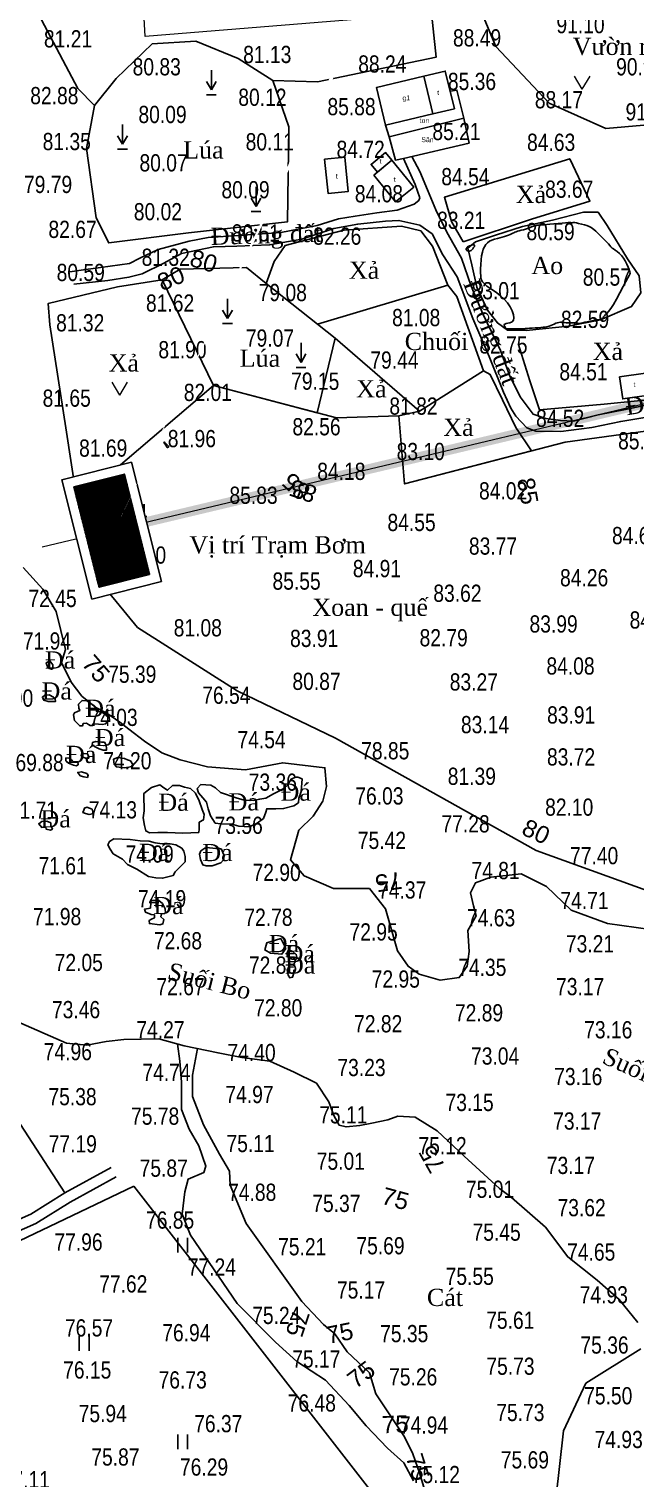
# Model space of a CAD drawing. Header units: metres. Extents: x 429565 to 431255, y 2472510 to 2473324.
# Drawn here: x 429751.6 to 429874.8, y 2472833.3 to 2473127.8 of the extents above; entities that cross this region are included whole.
import ezdxf
from ezdxf.enums import TextEntityAlignment as Align

# ---------------------------------------------------------------- set-up
doc = ezdxf.new("R2010")
doc.units = ezdxf.units.M
doc.set_wipeout_variables(frame=1)
doc.layers.get('0').update_dxf_attribs({"color": 50})
for name, color, linetype in [('BV_Ten_Chugiai', 7, 'Continuous'), ('co2000', 3, 'Continuous'), ('Docao', 7, 'Continuous'), ('duong', 9, 'Continuous'), ('Ghichu', 7, 'Continuous'), ('hanh nha', 6, 'Continuous'), ('lua2000', 3, 'Continuous'), ('MHBS_DongMuc', 3, 'Continuous'), ('nha', 6, 'Continuous'), ('RG', 3, 'Continuous'), ('San', 2, 'Continuous'), ('thuyhe', 4, 'Continuous'), ('xrp Nền$0$3', 7, 'Continuous')]:
    doc.layers.add(name, color=color, linetype=linetype)
for name, color, linetype, lineweight in [('PLine_5', 2, 'Continuous', 0), ('PLine_74', 74, 'Continuous', 0), ('rau 2000', 3, 'Continuous', 0)]:
    doc.layers.add(name, color=color, linetype=linetype, lineweight=lineweight)
doc.styles.add('ghichu', font='times.ttf', dxfattribs={"height": 1.5})
doc.styles.get("Standard").update_dxf_attribs({"font": 'arial.ttf'})
doc.linetypes.add('DUONG_MEP_NUOC', pattern='A,0.2,[130,ltypeshp.shx,S=0.15,R=0,X=0,Y=0.15],0.05,[130,ltypeshp.shx,S=0.15,R=0,X=0,Y=0.15],1', length=1.25)
doc.linetypes.add('DUONG_MEP_NUOC1', pattern='A,0.2,[130,ltypeshp.shx,S=0.15,R=0,X=0,Y=-0.15],0.05,[130,ltypeshp.shx,S=0.15,R=0,X=0,Y=-0.15],1', length=1.25)
doc.linetypes.add('HDPE710', pattern='A,1,-0.3,["HDPE 710",Standard,S=0.1,R=0,X=-0.1,Y=-0.05],-0.8', length=2.1)
doc.linetypes.add('R_GIOI_TV', pattern='A,0,[133,ltypeshp.shx,S=0.04,R=0,X=-0.03,Y=0],-0.5', length=0.5)

# ---------------------------------------------------------------- blocks, each defined once
blk = doc.blocks.new('xrp Nền$0$YQ0731082107')
blk.add_wipeout([(-16, 7.5), (9, 7.5), (9, -7.05), (-16, -7.05)]).translate(0, 0, 62.03)
at = {"layer": 'xrp Nền$0$3'}
h = blk.add_hatch(dxfattribs=at)
h.set_pattern_fill('ANSI31', color=8, scale=0.01, angle=324)
h.paths.add_polyline_path([(7, 5.5), (-14, 5.5), (-11.77, 0), (4.77, 0)])
h.paths.add_polyline_path([(4.77, 0), (-11.77, 0), (-14, -5.05), (7, -5.05)])
h.paths.add_polyline_path([(-14, 5.5), (-14, -5.05), (-11.77, 0)])
h.paths.add_polyline_path([(7, 5.5), (4.77, 0), (7, -5.05)])
for p, q in [((-14, 5.5, 62.03), (-11.77, 0, 62.03)), ((7, 5.5, 62.03), (4.77, 0, 62.03)), ((-11.77, 0, 62.03), (-14, -5.05, 62.03)), ((-11.77, 0, 62.03), (4.77, 0, 62.03)), ((4.77, 0, 62.03), (7, -5.05, 62.03))]:
    blk.add_line(p, q)
at = {"elevation": 62.03}
for points in [[(-16, -7.05), (-16, 7.5), (9, 7.5), (9, -7.05)], [(-14, -5.05), (-14, 5.5), (7, 5.5), (7, -5.05)]]:
    blk.add_lwpolyline(points, close=True, dxfattribs=at)
blk = doc.blocks.new('cothap')
for p, q in [((-0.214, 0.74), (-0.214, -0.01)), ((0.286, 0.74), (0.286, -0.01))]:
    blk.add_line(p, q)
blk = doc.blocks.new('luanuoc')
for p, q in [((0, 1), (0, 0)), ((0, 0), (-0.25, 0.433)), ((0, 0), (0.25, 0.433)), ((-0.25, -0.25), (0.25, -0.25))]:
    blk.add_line(p, q)
blk = doc.blocks.new('rau')
for q in [(-0.45, 0.75), (0.45, 0.75)]:
    blk.add_line((0, 0), q)
blk = doc.blocks.new('A$Ce915ad33')
at = {"layer": 'duong', "color": 8}
for points in [[(429827.63, 2473101.48), (429829.96, 2473096.18), (429830.9, 2473093.5), (429830.76, 2473092.97), (429829.81, 2473092.19), (429826.36, 2473090.97), (429822.18, 2473090.46), (429817.83, 2473089.79), (429814.44, 2473089.23), (429810.08, 2473087.84), (429802.73, 2473086.44), (429794.09, 2473085.83), (429787.96, 2473085.44), (429784.07, 2473084.72), (429777.83, 2473082.99), (429774.09, 2473081.26), (429771.96, 2473080.15), (429766.06, 2473079.31), (429763.11, 2473078.92), (429759.88, 2473078.48)], [(429760.66, 2473075.97), (429767.56, 2473076.7), (429771.85, 2473077.36), (429774.52, 2473078.03), (429778.92, 2473080.2), (429782.55, 2473082.21), (429789.01, 2473083.55), (429793.8, 2473083.66), (429800.42, 2473083.94), (429806.96, 2473085.11), (429813.47, 2473087.23), (429818.32, 2473088.17), (429823.94, 2473088.73), (429826.67, 2473088.9), (429830.96, 2473087.95), (429833.41, 2473086.17), (429835.63, 2473081.89), (429838.48, 2473077.47), (429841.66, 2473068.96), (429845.03, 2473061.26), (429847.93, 2473054.01), (429849.41, 2473050.73), (429850.41, 2473049.12), (429852.66, 2473046.75), (429854.51, 2473046.04), (429859.57, 2473045.98), (429865.84, 2473046.78), (429871.73, 2473048.04), (429879.49, 2473049.31)], [(429768.23, 2472896.38), (429758.85, 2472891.22), (429751.96, 2472886.91), (429743.63, 2472883.28), (429734.35, 2472881.56), (429725.55, 2472880.41), (429717.51, 2472879.65), (429708.1, 2472880.21), (429700.83, 2472880.5), (429694.89, 2472880.59), (429678.24, 2472881.45), (429668.39, 2472881.45), (429665.08, 2472881.47)], [(429769.26, 2472894.5), (429759.93, 2472889.37), (429752.96, 2472885.01), (429744.27, 2472881.22), (429734.68, 2472879.44), (429725.79, 2472878.28), (429717.55, 2472877.5), (429707.99, 2472878.07), (429700.77, 2472878.36), (429694.82, 2472878.45), (429678.19, 2472879.31), (429668.38, 2472879.31), (429665.08, 2472879.32)]]:
    blk.add_lwpolyline(points, dxfattribs=at)
at = {"layer": 'duong', "color": 8, "elevation": 85.44}
blk.add_lwpolyline([(429884.07, 2473053.51), (429880.25, 2473052.08), (429873.05, 2473050.57), (429867.13, 2473049.37), (429862.13, 2473048.11), (429859.47, 2473048.21), (429856.51, 2473048.61), (429853.94, 2473049.49), (429851.28, 2473053.04), (429849.16, 2473057.43), (429847.29, 2473062.45), (429843.73, 2473069.89), (429841.34, 2473075.52), (429839.36, 2473081.24), (429836.44, 2473086.53), (429834.15, 2473091.03), (429832.5, 2473095.13), (429830.92, 2473098.84), (429829.34, 2473101.88)], dxfattribs=at)
at = {"layer": 'Ghichu', "color": 8}
for points in [[(429779.27, 2472934.77, 0, 0, 0), (429775.87, 2472935.64, 2, 0, 0), (429772.48, 2472936.51, 0, 0, 0)], [(429867.52, 2472917.74, 0, 0, 0), (429864.31, 2472919.17, 2, 0, 0), (429861.1, 2472920.59, 0, 0, 0)]]:
    blk.add_lwpolyline(points, format="xyseb", dxfattribs=at)
at = {"layer": 'MHBS_DongMuc', "color": 8, "elevation": 82}
for points in [[(429864.36, 2473088.01), (429864.87, 2473087.84), (429865.32, 2473087.66), (429865.69, 2473087.48), (429865.98, 2473087.29), (429866.27, 2473087.04), (429866.64, 2473086.71), (429867.09, 2473086.29), (429867.6, 2473085.77), (429868.2, 2473085.17), (429868.76, 2473084.59), (429869.21, 2473084.12), (429869.53, 2473083.78), (429869.73, 2473083.56), (429869.81, 2473083.47), (429869.87, 2473083.4), (429870.02, 2473083.28), (429870.26, 2473083.1), (429870.59, 2473082.86), (429871.02, 2473082.56), (429871.47, 2473082.2), (429871.89, 2473081.76), (429872.28, 2473081.25), (429872.63, 2473080.67), (429872.96, 2473080.02), (429873.23, 2473079.39), (429873.43, 2473078.87), (429873.55, 2473078.46), (429873.61, 2473078.17), (429873.59, 2473077.99), (429873.46, 2473077.74), (429873.2, 2473077.23), (429872.79, 2473076.47), (429872.25, 2473075.45), (429871.57, 2473074.18), (429870.86, 2473072.89), (429870.24, 2473071.83), (429869.7, 2473071), (429869.26, 2473070.38), (429868.9, 2473070), (429868.62, 2473069.75), (429868.41, 2473069.53), (429868.25, 2473069.34), (429868.17, 2473069.2), (429868.15, 2473069.08), (429868.11, 2473068.99), (429867.97, 2473068.9), (429867.72, 2473068.82), (429867.37, 2473068.75), (429866.92, 2473068.67), (429866.42, 2473068.6), (429865.92, 2473068.51), (429865.43, 2473068.42), (429864.94, 2473068.31), (429864.45, 2473068.19), (429864, 2473068.08), (429863.63, 2473068.01), (429863.32, 2473067.97), (429863.09, 2473067.97), (429862.92, 2473068), (429862.76, 2473068.04), (429862.54, 2473068.08), (429862.25, 2473068.1), (429861.9, 2473068.11), (429861.49, 2473068.11), (429861.06, 2473068.11), (429860.67, 2473068.12), (429860.32, 2473068.14), (429860.01, 2473068.16), (429859.74, 2473068.19), (429859.47, 2473068.2), (429859.19, 2473068.17), (429858.88, 2473068.1), (429858.55, 2473067.99), (429858.2, 2473067.84), (429857.85, 2473067.69), (429857.53, 2473067.55), (429857.22, 2473067.44), (429856.93, 2473067.35), (429856.66, 2473067.29), (429856.37, 2473067.24), (429855.98, 2473067.19), (429855.52, 2473067.15), (429854.97, 2473067.1), (429854.33, 2473067.06), (429853.72, 2473067.02), (429853.21, 2473066.99), (429852.82, 2473066.96), (429852.54, 2473066.93), (429852.38, 2473066.91), (429852.22, 2473066.89), (429851.96, 2473066.87), (429851.58, 2473066.86), (429851.1, 2473066.85), (429850.51, 2473066.85), (429849.92, 2473066.85), (429849.44, 2473066.84), (429849.08, 2473066.85), (429848.83, 2473066.85), (429848.69, 2473066.85), (429848.61, 2473066.86), (429848.54, 2473066.88), (429848.48, 2473066.9), (429848.43, 2473066.94), (429848.39, 2473067), (429848.35, 2473067.05), (429848.32, 2473067.11), (429848.28, 2473067.18), (429848.24, 2473067.24), (429848.2, 2473067.31), (429848.15, 2473067.38), (429848.12, 2473067.45), (429848.08, 2473067.52), (429848.06, 2473067.6), (429848.03, 2473067.67), (429848.06, 2473067.75), (429848.2, 2473067.84), (429848.44, 2473067.92), (429848.79, 2473068.01), (429849.24, 2473068.11), (429849.66, 2473068.29), (429849.92, 2473068.61), (429850, 2473069.09), (429849.92, 2473069.73), (429849.67, 2473070.51), (429849.27, 2473071.36), (429848.73, 2473072.16), (429848.05, 2473072.93), (429847.23, 2473073.67), (429846.27, 2473074.36), (429845.33, 2473075), (429844.57, 2473075.56), (429844.01, 2473076.05), (429843.63, 2473076.45), (429843.43, 2473076.78), (429843.34, 2473077.14), (429843.29, 2473077.64), (429843.26, 2473078.27), (429843.27, 2473079.04), (429843.3, 2473079.95), (429843.37, 2473080.88), (429843.48, 2473081.7), (429843.63, 2473082.43), (429843.82, 2473083.05), (429844.04, 2473083.56), (429844.32, 2473084), (429844.67, 2473084.37), (429845.08, 2473084.67), (429845.56, 2473084.92), (429846.11, 2473085.09), (429846.67, 2473085.24), (429847.19, 2473085.38), (429847.68, 2473085.52), (429848.13, 2473085.66), (429848.55, 2473085.8), (429848.92, 2473085.94), (429849.25, 2473086.06), (429849.54, 2473086.18), (429849.79, 2473086.29), (429849.99, 2473086.39), (429850.2, 2473086.49), (429850.46, 2473086.59), (429850.77, 2473086.69), (429851.13, 2473086.8), (429851.54, 2473086.91), (429851.98, 2473087.02), (429852.4, 2473087.15), (429852.82, 2473087.28), (429853.23, 2473087.42), (429853.63, 2473087.57), (429854.03, 2473087.71), (429854.43, 2473087.82), (429854.83, 2473087.91), (429855.24, 2473087.97), (429855.66, 2473087.99), (429856.12, 2473088.02), (429856.69, 2473088.06), (429857.35, 2473088.12), (429858.12, 2473088.19), (429858.99, 2473088.28), (429859.83, 2473088.37), (429860.51, 2473088.43), (429861.03, 2473088.47), (429861.38, 2473088.48), (429861.58, 2473088.46), (429861.69, 2473088.44), (429861.79, 2473088.42), (429861.88, 2473088.43), (429861.96, 2473088.44), (429862.02, 2473088.47), (429862.14, 2473088.48), (429862.38, 2473088.46), (429862.72, 2473088.4), (429863.18, 2473088.3), (429863.76, 2473088.17), (429864.36, 2473088.01)], [(429840.91, 2473082.65), (429840.79, 2473082.66), (429840.68, 2473082.69), (429840.58, 2473082.73), (429840.49, 2473082.79), (429840.42, 2473082.86), (429840.37, 2473082.93), (429840.35, 2473083.01), (429840.35, 2473083.09), (429840.37, 2473083.17), (429840.41, 2473083.26), (429840.45, 2473083.33), (429840.5, 2473083.41), (429840.56, 2473083.48), (429840.62, 2473083.56), (429840.72, 2473083.63), (429840.86, 2473083.7), (429841.04, 2473083.77), (429841.28, 2473083.84), (429841.56, 2473083.91), (429841.82, 2473083.94), (429841.98, 2473083.91), (429842.04, 2473083.81), (429842, 2473083.63), (429841.86, 2473083.39), (429841.67, 2473083.14), (429841.5, 2473082.95), (429841.34, 2473082.8), (429841.18, 2473082.7), (429841.04, 2473082.66), (429840.91, 2473082.65)], [(429779.02, 2473043.7), (429778.97, 2473043.83), (429779.01, 2473043.85), (429779.15, 2473043.76), (429779.38, 2473043.56), (429779.62, 2473043.32), (429779.79, 2473043.13), (429779.9, 2473042.99), (429779.94, 2473042.89), (429779.92, 2473042.84), (429779.86, 2473042.81), (429779.81, 2473042.79), (429779.77, 2473042.77), (429779.74, 2473042.76), (429779.71, 2473042.74), (429779.67, 2473042.76), (429779.59, 2473042.84), (429779.48, 2473042.98), (429779.34, 2473043.19), (429779.17, 2473043.46), (429779.02, 2473043.7)]]:
    blk.add_lwpolyline(points, dxfattribs=at)
at = {"layer": 'nha', "color": 8}
for points in [[(429823.95, 2473108.24), (429833.59, 2473110.56), (429831.75, 2473118.21), (429822.11, 2473115.89)], [(429831.75, 2473118.21), (429833.59, 2473110.56), (429837.94, 2473111.61), (429836.1, 2473119.25)], [(429811.6, 2473101.36), (429815.69, 2473101.78), (429816.41, 2473094.79), (429812.32, 2473094.37)], [(429825.26, 2473101.14), (429822.31, 2473098.73), (429821.03, 2473100.29), (429823.99, 2473102.7)], [(429821.56, 2473098.12), (429826.01, 2473092.67), (429829.71, 2473095.68), (429825.26, 2473101.14)], [(429871.5, 2473057.12), (429872.15, 2473052.62), (429877.42, 2473053.38), (429876.77, 2473057.88)]]:
    blk.add_lwpolyline(points, close=True, dxfattribs=at)
blk.add_lwpolyline([(429837.08, 2473115.16), (429838.46, 2473115.39), (429839.85, 2473109.66), (429824.71, 2473105.87), (429823.95, 2473108.24)], dxfattribs=at)
at = {"layer": 'PLine_5', "color": 8, "flags": 128}
blk.add_lwpolyline([(429754.27, 2473022.57), (429941.54, 2473067.17), (429958.23, 2473037.84), (429978.95, 2473022.51), (429999.72, 2473007.75), (430024.9, 2472977.52), (430034.18, 2472949.16), (430036.48, 2472913.39), (430043.03, 2472893.46), (430064.68, 2472863.45), (430078.43, 2472825.38), (430082.49, 2472806.16), (430106.62, 2472818.28), (430137.55, 2472844.98), (430177.62, 2472868.19), (430229.07, 2472883.78), (430231, 2472883.79), (430268.55, 2472897.01)], dxfattribs=at)
at = {"layer": 'PLine_74', "color": 8, "flags": 128}
blk.add_lwpolyline([(430745.85, 2472850.81), (430566.44, 2472881.51), (430399.08, 2472966.06), (430269.78, 2472973.55), (430116.59, 2472915.37), (430092.84, 2472972.32), (430061.56, 2473042.15), (429961.73, 2473141.48), (429775.15, 2473126.31), (429765.51, 2473301.48), (429588.67, 2473295.95), (429636.14, 2472972.07), (429636.14, 2472972.07), (429686.91, 2472883.62), (429855.7, 2472702.17), (429879.11, 2472617.77), (429990.6, 2472620.43), (430054.41, 2472721.57), (430289.67, 2472840.63), (430390.06, 2472810.88), (430518.91, 2472767.64), (430692.33, 2472729.03)], dxfattribs=at)
blk.add_lwpolyline([(430745.85, 2472850.81), (430566.44, 2472881.51), (430399.08, 2472966.06), (430269.78, 2472973.55), (430116.59, 2472915.37), (430092.84, 2472972.32), (430061.56, 2473042.15), (429961.73, 2473141.48), (429775.15, 2473126.31), (429765.51, 2473301.48), (429588.67, 2473295.95), (429636.14, 2472972.07), (429636.14, 2472972.07), (429686.91, 2472883.62), (429855.7, 2472702.17), (429879.11, 2472617.77), (429990.6, 2472620.43), (430054.41, 2472721.57), (430289.67, 2472840.63), (430390.06, 2472810.88), (430518.91, 2472767.64), (430692.33, 2472729.03)], dxfattribs=at)
at = {"layer": 'RG', "color": 8, "linetype": 'R_GIOI_TV', "ltscale": 3}
for points in [[(429764.88, 2473112.24), (429761.48, 2473115.75), (429747.32, 2473142.53), (429750.48, 2473152.62), (429780.46, 2473149.91), (429793.99, 2473147.91), (429831.17, 2473150.93), (429834.23, 2473122.07), (429810.13, 2473117.1), (429801.09, 2473117.33), (429794.01, 2473121.81), (429785.42, 2473125.32), (429776.61, 2473124.79), (429769.29, 2473117.76)], [(429894.92, 2473132.19), (429897.66, 2473127.53), (429889.25, 2473119.5), (429880.29, 2473108.63), (429868.68, 2473107.62), (429857.17, 2473112.74), (429846.38, 2473124.24), (429843.82, 2473130.45), (429839.14, 2473141.17), (429855.41, 2473145.65), (429859.16, 2473142.27), (429865.56, 2473135.87), (429878.45, 2473133.32), (429888.78, 2473133.04)], [(429801.09, 2473117.33), (429804.31, 2473107.96), (429804.04, 2473088.59), (429783.95, 2473086.39), (429767.75, 2473084.34), (429765.23, 2473089.42), (429763.22, 2473103.49), (429764.88, 2473112.24), (429769.29, 2473117.76), (429776.61, 2473124.79), (429785.42, 2473125.32), (429794.01, 2473121.81)], [(429839.75, 2473084.53), (429853.64, 2473089.16), (429865.48, 2473092.85), (429861.36, 2473101.45), (429835.91, 2473093.6), (429837.36, 2473088.69)], [(429827.24, 2473087.75), (429815.53, 2473086.89), (429803.56, 2473083.78), (429801.36, 2473080.54), (429799.76, 2473076.09), (429810.18, 2473067.81), (429836.63, 2473075.76), (429833.52, 2473083.66), (429831.16, 2473086.77)], [(429789.03, 2473055.32), (429810.09, 2473049.81), (429813.77, 2473064.96), (429799.76, 2473076.09), (429795.72, 2473079.35), (429782.28, 2473078.97), (429778.63, 2473076.86)], [(429778.63, 2473076.86), (429789.03, 2473055.32), (429761.38, 2473031.72), (429759.05, 2473046.76), (429755.78, 2473067.67), (429755.49, 2473072.02), (429769.51, 2473075.39)], [(429810.18, 2473067.81), (429813.77, 2473064.96), (429830.89, 2473050.16), (429843.88, 2473058.36), (429838.46, 2473073.45), (429836.63, 2473075.76)], [(429843.88, 2473058.36), (429830.89, 2473050.16), (429826.67, 2473049.18), (429827.82, 2473035.36), (429853.63, 2473042.04), (429850.42, 2473046.83), (429847.71, 2473052.47), (429845.24, 2473057.6)], [(429761.38, 2473031.72), (429789.03, 2473055.32), (429813.99, 2473048.79), (429826.67, 2473049.18), (429827.82, 2473035.36), (429860.46, 2473043.81), (429889.65, 2473047.83), (429897.91, 2473022.13), (429900.64, 2472997.49), (429916.57, 2472993.27), (429923.3, 2472995.19), (429928.67, 2473011.5), (429937.31, 2473011.88), (429946.34, 2472998.26), (429964.77, 2472993.85), (429966.88, 2472983.1), (429959.39, 2472957.4), (429885.85, 2472949.53), (429854.55, 2472960.85), (429813.84, 2472983.68), (429793.87, 2472993.27), (429773.63, 2473006.19), (429765.57, 2473015.98)], [(429687.23, 2472951.88), (429704.35, 2472953.16), (429722.29, 2472936.52), (429741.53, 2472917.85), (429758.85, 2472891.22), (429751.96, 2472886.91), (429743.63, 2472883.28), (429725.55, 2472880.41), (429717.51, 2472879.65), (429708.1, 2472880.21), (429706.8, 2472883.41), (429707.03, 2472900.83), (429699.33, 2472928.24)], [(429772.86, 2472892.64), (429824.98, 2472825.54), (429850.65, 2472783.84), (429859.51, 2472767.89), (429850.43, 2472753.9), (429843.43, 2472752.09), (429789.17, 2472770.21), (429775.48, 2472759.04), (429741.21, 2472795.88), (429751.9, 2472814.06), (429741.78, 2472843.44), (429735.55, 2472874.78)]]:
    blk.add_lwpolyline(points, close=True, dxfattribs=at)
blk.add_lwpolyline([(429889.4, 2473055.39), (429883.79, 2473053.57), (429878.54, 2473052.54), (429868.33, 2473051.54), (429855.26, 2473050.38), (429853.25, 2473056.33), (429850.87, 2473063.9)], dxfattribs=at)
at = {"layer": 'San', "color": 8}
blk.add_lwpolyline([(429824.71, 2473105.87), (429825.97, 2473101.16), (429827.63, 2473101.48), (429840.94, 2473104.61), (429839.85, 2473109.66)], dxfattribs=at)
at = {"layer": 'thuyhe', "color": 5, "linetype": 'DUONG_MEP_NUOC', "ltscale": 3}
for points in [[(429748.81, 2472926.24), (429759.2, 2472921.66), (429763.32, 2472921.28), (429767.27, 2472921.99), (429770.84, 2472922.43), (429777.92, 2472922.54), (429783.1, 2472921.16), (429789.96, 2472919.68), (429794.79, 2472918.75), (429800.45, 2472918.03), (429805.44, 2472915.79), (429809.96, 2472913.52), (429812.48, 2472909.74), (429813.47, 2472907), (429814.52, 2472905.02), (429815.94, 2472904.64), (429818.74, 2472904.91), (429821.21, 2472905.41), (429824.45, 2472906.06), (429826.48, 2472906.83), (429829.96, 2472906.6), (429834.46, 2472903.86), (429839.95, 2472898.7), (429847.14, 2472892.12), (429849.56, 2472890.29), (429856.48, 2472884.25), (429860.97, 2472878.23), (429866.94, 2472873.5), (429871.41, 2472869.55), (429875.19, 2472864.9)], [(429875.84, 2472859.51), (429864.61, 2472852.55), (429860.12, 2472842.9), (429858.55, 2472828.99)], [(429877.8, 2472944.81), (429869.05, 2472945.99), (429861.63, 2472948.7), (429856.64, 2472953.55), (429851.5, 2472956.11), (429845.36, 2472955.4), (429842.23, 2472954.26), (429841.23, 2472952.26), (429841.8, 2472949.56), (429842.37, 2472947.56), (429840.66, 2472944.57), (429840.94, 2472940.29), (429840.51, 2472937.3), (429838.94, 2472935.02), (429835.09, 2472934.45), (429830.81, 2472935.73), (429828.53, 2472937.3), (429826.39, 2472940.43), (429823.96, 2472948.98), (429820.68, 2472953.12), (429813.41, 2472953.12), (429807.41, 2472955.68), (429804.7, 2472958.96), (429806.38, 2472964.99), (429809.24, 2472967.84), (429811.23, 2472970.83), (429811.95, 2472973.82), (429811.66, 2472977.67), (429803.1, 2472978.67), (429795.54, 2472977.24), (429787.83, 2472977.81), (429782.27, 2472979.24), (429778.56, 2472980.66), (429774.99, 2472983.09), (429771.86, 2472985.51), (429770, 2472986.94), (429767.38, 2472988.77), (429765.15, 2472989.93), (429762.3, 2472992.21), (429760.16, 2472995.06), (429758.16, 2472999.05), (429758.97, 2473001.69), (429757.11, 2473009.39), (429754.4, 2473013.95), (429750.41, 2473018.37)]]:
    blk.add_lwpolyline(points, dxfattribs=at)
at = {"layer": 'thuyhe', "color": 8, "linetype": 'DUONG_MEP_NUOC1', "ltscale": 3}
blk.add_lwpolyline([(429868.97, 2473087.86), (429873.1, 2473081.13), (429875.44, 2473077.62), (429875.78, 2473074.19), (429873.92, 2473071.44), (429867.6, 2473068.69), (429861.13, 2473067.38), (429852.53, 2473066.56), (429848.75, 2473066.63), (429846.68, 2473068.07), (429844.66, 2473070.66), (429842.53, 2473075.37), (429841.51, 2473079.87), (429840.71, 2473083.27), (429842.26, 2473084.56), (429846.33, 2473085.88), (429851.75, 2473087.68), (429857.89, 2473088.97), (429864.14, 2473090.56), (429867.12, 2473090.56)], close=True, dxfattribs=at)
at = {"layer": 'thuyhe', "color": 8}
for points in [[(429756.44, 2472998.59), (429755.79, 2472999.36), (429755.05, 2472999.01), (429755.17, 2472998.55), (429755.42, 2472998.01), (429755.67, 2472997.82), (429756.15, 2472997.68), (429756.44, 2472997.78), (429756.44, 2472998.59)], [(429803.7, 2472940.93), (429802.69, 2472942.94), (429799.83, 2472942.09), (429799.44, 2472940.62), (429800.6, 2472940), (429802.93, 2472939.77), (429803.7, 2472940.93)], [(429805.31, 2472937.1), (429804.4, 2472937.21), (429804.01, 2472936.57), (429804.17, 2472935.5), (429804.51, 2472934.97), (429805.08, 2472935.08), (429805.27, 2472935.73), (429805.35, 2472936.26), (429805.35, 2472936.6)]]:
    blk.add_lwpolyline(points, dxfattribs=at)
for points in [[(429756.52, 2472992.03), (429755.63, 2472992.47), (429754.77, 2472992.39), (429754.3, 2472992.03), (429754.59, 2472991.38), (429755.45, 2472991.14), (429756.96, 2472991.14), (429756.9, 2472991.68)], [(429767.75, 2472988.12), (429767, 2472988.61), (429766.06, 2472988.99), (429765.26, 2472989.15), (429765.19, 2472989.72), (429764.77, 2472990.21), (429763.95, 2472990.82), (429763.32, 2472991.26), (429762.33, 2472991.33), (429762.14, 2472991.1), (429761.63, 2472990.56), (429761.72, 2472989.76), (429761.89, 2472989.32), (429761.42, 2472989.06), (429760.78, 2472988.85), (429760.59, 2472988.4), (429760.83, 2472987.23), (429761.86, 2472986.15), (429762.45, 2472986.18), (429762.57, 2472986.62), (429763.22, 2472986.71), (429763.62, 2472986.46), (429764, 2472986.27), (429764.54, 2472986.27), (429764.56, 2472986.55), (429765.71, 2472986.48), (429766.48, 2472986.46), (429767.12, 2472986.55), (429767.42, 2472987), (429767.7, 2472987.21), (429767.94, 2472987.37), (429767.82, 2472987.84)], [(429766.32, 2472982.84), (429765.15, 2472982.98), (429764.46, 2472982.76), (429764.41, 2472982.37), (429764.89, 2472981.99), (429765.82, 2472981.51), (429766.64, 2472981.22), (429767.28, 2472981.22), (429767.31, 2472981.7), (429767.15, 2472982.39), (429766.88, 2472982.87)], [(429763.37, 2472980.53), (429762.25, 2472980.47), (429762.17, 2472980.05), (429762.67, 2472979.75), (429763.26, 2472979.54), (429763.69, 2472979.62), (429763.66, 2472980.07)], [(429770.95, 2472979.55), (429769.63, 2472979.77), (429768.75, 2472979.4), (429768.87, 2472978.41), (429769.32, 2472977.84), (429770.88, 2472977.65), (429771.56, 2472977.73), (429772.4, 2472977.88), (429772.62, 2472978.33), (429772.17, 2472979.09), (429771.6, 2472979.28)], [(429761.48, 2472978.88), (429760.49, 2472978.9), (429760.17, 2472979.25), (429759.72, 2472979.62), (429759.08, 2472979.65), (429759.05, 2472979.09), (429759.56, 2472978.58), (429760.6, 2472978.16), (429761.16, 2472978.02), (429761.55, 2472978.26)], [(429763.34, 2472976.48), (429762.2, 2472976.82), (429761.45, 2472976.71), (429761.96, 2472976.02), (429762.68, 2472975.78), (429763.42, 2472975.7), (429763.61, 2472976.13)], [(429807.04, 2472975.43), (429806.82, 2472972.86), (429806.39, 2472971.5), (429806.26, 2472970.55), (429805.37, 2472969.91), (429803.27, 2472969.36), (429801.72, 2472969.31), (429800.53, 2472969.31), (429799.84, 2472969.31), (429799.63, 2472968.63), (429799.16, 2472967.34), (429797.87, 2472966.36), (429796.33, 2472965.63), (429794.19, 2472965.76), (429792.77, 2472966.19), (429790.55, 2472966.27), (429789.39, 2472966.4), (429788.4, 2472967.86), (429787.93, 2472969.31), (429787.63, 2472970.68), (429786.86, 2472971.54), (429785.96, 2472972.56), (429785.71, 2472973.46), (429786.48, 2472974.23), (429788.49, 2472974.11), (429789.43, 2472973.59), (429790.46, 2472972.61), (429793.63, 2472971.54), (429795.26, 2472971.07), (429797.18, 2472971.02), (429798.43, 2472971.28), (429799.67, 2472971.5), (429801.25, 2472972.35), (429802.28, 2472972.91), (429803.31, 2472973.42), (429804.04, 2472974.11), (429804.81, 2472975.35), (429805.67, 2472975.73), (429806.18, 2472975.73)], [(429764.37, 2472969.23), (429763.32, 2472969.67), (429762.81, 2472969.44), (429762.72, 2472969.02), (429762.51, 2472968.54), (429763.05, 2472968.36), (429763.77, 2472968.12), (429764.49, 2472968.3), (429764.52, 2472968.69)], [(429756.01, 2472966.46), (429755.16, 2472966.83), (429754.15, 2472966.75), (429753.54, 2472966.27), (429754.15, 2472965.53), (429755, 2472965.58), (429755.03, 2472965.18), (429755.96, 2472964.94), (429756.33, 2472965.18), (429755.99, 2472965.92)], [(429787.58, 2472961.47), (429789.5, 2472961.26), (429790.23, 2472961.26), (429790.66, 2472961.08), (429790.96, 2472960.4), (429791.22, 2472959.8), (429791.09, 2472958.94), (429790.53, 2472958.35), (429788.78, 2472957.7), (429787.53, 2472957.7), (429786.89, 2472957.92), (429786.42, 2472958.99), (429786.21, 2472960.06), (429786.46, 2472960.74), (429787.28, 2472961.3)], [(429778.71, 2472950.07), (429777.94, 2472950.67), (429776.4, 2472950.71), (429776.32, 2472950.2), (429776.23, 2472949.13), (429775.03, 2472948.92), (429775.2, 2472948.32), (429776.4, 2472947.85), (429777.04, 2472947.76), (429777.04, 2472947.16), (429776.44, 2472946.91), (429775.97, 2472946.61), (429776.02, 2472945.97), (429778.12, 2472945.71), (429778.76, 2472945.92), (429778.93, 2472946.82), (429778.33, 2472947.38), (429778.5, 2472947.98), (429779.06, 2472948.02), (429779.27, 2472948.15), (429779.19, 2472949)], [(429804.28, 2472940.65), (429805.16, 2472940.31), (429805.84, 2472939.7), (429805.96, 2472939.13), (429805.88, 2472938.78), (429805.04, 2472938.74), (429804.2, 2472939.16), (429804.01, 2472939.66), (429804.01, 2472940.12)]]:
    blk.add_lwpolyline(points, close=True, dxfattribs=at)
at = {"layer": 'thuyhe', "color": 8, "linetype": 'DUONG_MEP_NUOC', "ltscale": 3}
for points in [[(429784.37, 2472973.42), (429785.35, 2472972.48), (429786.12, 2472970.94), (429786.72, 2472969.14), (429787.11, 2472968.16), (429786.98, 2472967.04), (429786.12, 2472966.57), (429786.12, 2472965.16), (429786.04, 2472964.52), (429784.45, 2472964.43), (429782.78, 2472964.39), (429779.7, 2472964.52), (429777.73, 2472964.48), (429776.02, 2472964.43), (429775.29, 2472964.82), (429774.99, 2472965.93), (429774.77, 2472967.47), (429774.95, 2472968.88), (429774.95, 2472969.87), (429774.86, 2472971.15), (429774.9, 2472972.44), (429776.44, 2472973.63), (429778.16, 2472974.15), (429778.93, 2472973.55), (429779.66, 2472973.08), (429780.68, 2472974.02), (429782.1, 2472974.02), (429783.17, 2472973.72)], [(429768.77, 2472963.18), (429772.12, 2472963.1), (429774.13, 2472962.8), (429775.97, 2472962.75), (429777.21, 2472962.41), (429778.63, 2472962.2), (429780.21, 2472962.2), (429781.37, 2472961.98), (429782.57, 2472961.34), (429783.04, 2472960.7), (429783.25, 2472959.63), (429783.25, 2472958.56), (429781.28, 2472956.51), (429780.85, 2472955.78), (429778.71, 2472955.18), (429777.34, 2472955.31), (429775.84, 2472955.56), (429773.44, 2472957.02), (429771.6, 2472957.96), (429770.53, 2472959.07), (429768.69, 2472960.19), (429768.05, 2472961.13), (429767.58, 2472961.98), (429767.92, 2472962.67)]]:
    blk.add_lwpolyline(points, close=True, dxfattribs=at)
at = {"layer": 'thuyhe', "color": 8, "linetype": 'DUONG_MEP_NUOC1', "ltscale": 3}
for points in [[(429785.76, 2472920.59), (429784.78, 2472915.2), (429784.78, 2472910.8), (429786.98, 2472905.1), (429790.22, 2472899.14), (429792.3, 2472895.65), (429792.43, 2472892.8), (429795.67, 2472885.03), (429806.96, 2472869.18), (429811.36, 2472864.51), (429813.7, 2472862.57), (429816.16, 2472858.94), (429820.7, 2472854.67), (429821.99, 2472850.4), (429827.84, 2472841.67), (429829.52, 2472838.17), (429830.95, 2472834.16), (429831.85, 2472830.92)], [(429829.65, 2472832.73), (429827.71, 2472836.36), (429824.34, 2472839.34), (429820.06, 2472843.87), (429816.56, 2472848.01), (429811.76, 2472853.19), (429805.93, 2472856.95), (429801.62, 2472860.88), (429793.84, 2472868.78), (429784.37, 2472882.64), (429782.69, 2472886.91), (429783.21, 2472891.45), (429783.86, 2472894.04), (429787.1, 2472895.37), (429787.49, 2472896.67), (429786.06, 2472900.81), (429784.11, 2472904.18), (429782.56, 2472908.2), (429782.56, 2472913.77), (429782.17, 2472918.04), (429781.71, 2472921.53)]]:
    blk.add_lwpolyline(points, dxfattribs=at)
at = {"layer": 'co2000', "color": 8, "xscale": 4, "yscale": 4, "zscale": 4}
for p in [(429782.62, 2472879.16), (429762.62, 2472859.16), (429782.62, 2472839.16)]:
    blk.add_blockref('cothap', p, dxfattribs=at)
at = {"layer": 'lua2000', "color": 8, "xscale": 4, "yscale": 4, "zscale": 4}
for p in [(429788.6, 2473115.44), (429770.56, 2473104.38), (429797.67, 2473091.72), (429791.86, 2473068.94), (429806.81, 2473060.04)]:
    blk.add_blockref('luanuoc', p, dxfattribs=at)
at = {"layer": 'rau 2000', "color": 8, "xscale": 3.5, "yscale": 3.5, "zscale": 3.5}
for p in [(429863.92, 2473115.59), (429770, 2473053.4)]:
    blk.add_blockref('rau', p, dxfattribs=at)
at = {"layer": 'Docao', "color": 8, "width": 0.8}
for s, p in [('91.10', (429858.67, 2473126.95)), ('81.21', (429754.6, 2473124.07)), ('88.49', (429837.66, 2473124.26)), ('81.13', (429795.06, 2473120.89)), ('80.83', (429772.61, 2473118.38)), ('88.24', (429818.42, 2473118.95)), ('90.95', (429870.79, 2473118.38)), ('85.36', (429836.63, 2473115.41)), ('82.88', (429751.82, 2473112.52)), ('80.12', (429794.07, 2473112.19)), ('85.88', (429812.17, 2473110.28)), ('88.17', (429854.28, 2473111.69)), ('91.27', (429872.7, 2473109.23)), ('80.09', (429773.79, 2473108.69)), ('81.35', (429754.34, 2473103.19)), ('80.11', (429795.56, 2473103.14)), ('85.21', (429833.48, 2473105.23)), ('84.63', (429852.7, 2473103.04)), ('84.72', (429814.02, 2473101.6)), ('80.07', (429774, 2473098.86)), ('79.79', (429750.55, 2473094.47)), ('84.54', (429835.29, 2473096.05)), ('80.09', (429790.65, 2473093.4)), ('84.08', (429817.73, 2473092.58)), ('83.67', (429856.37, 2473093.5)), ('80.02', (429772.85, 2473088.93)), ('82.67', (429755.52, 2473085.34)), ('83.21', (429834.44, 2473087.18)), ('80.51', (429792.74, 2473084.61)), ('82.26', (429809.26, 2473083.96)), ('80.59', (429852.59, 2473084.89)), ('81.32', (429774.44, 2473079.67)), ('80.59', (429757.18, 2473076.58)), ('80.57', (429864.02, 2473075.64)), ('79.08', (429798.21, 2473072.5)), ('83.01', (429841.43, 2473072.87)), ('81.62', (429775.32, 2473070.36)), ('81.32', (429757.07, 2473066.35)), ('81.08', (429825.3, 2473067.41)), ('82.59', (429859.59, 2473067.05)), ('79.07', (429795.6, 2473063.24)), ('82.75', (429843.01, 2473061.85)), ('81.90', (429777.84, 2473060.88)), ('79.44', (429820.88, 2473058.78)), ('84.51', (429859.27, 2473056.4)), ('79.15', (429804.8, 2473054.48)), ('81.65', (429754.33, 2473051.03)), ('82.01', (429783, 2473052.2)), ('81.82', (429824.74, 2473049.42)), ('84.52', (429854.53, 2473046.93)), ('82.56', (429805.06, 2473045.22)), ('81.96', (429779.75, 2473042.81)), ('85.35', (429871.19, 2473042.37)), ('81.69', (429761.74, 2473040.88)), ('83.10', (429826.22, 2473040.19)), ('84.18', (429810.1, 2473036.15)), ('84.02', (429842.95, 2473032.19)), ('85.83', (429792.27, 2473031.29)), ('81.34', (429765.85, 2473027.75)), ('84.55', (429824.36, 2473025.77)), ('83.77', (429840.9, 2473020.96)), ('84.68', (429869.95, 2473023.1)), ('81.20', (429769.63, 2473019.14)), ('84.91', (429817.33, 2473016.39)), ('84.26', (429859.4, 2473014.53)), ('85.55', (429801.01, 2473013.85)), ('72.45', (429751.46, 2473010.32)), ('83.62', (429833.67, 2473011.38)), ('84.23', (429873.53, 2473005.94)), ('81.08', (429780.95, 2473004.35)), ('83.99', (429853.2, 2473005.13)), ('71.94', (429750.32, 2473001.67)), ('83.91', (429804.58, 2473002.2)), ('82.79', (429830.88, 2473002.33)), ('75.39', (429767.65, 2472994.92)), ('84.08', (429856.64, 2472996.59)), ('80.87', (429805.06, 2472993.47)), ('83.27', (429837, 2472993.34)), ('69.90', (429742.64, 2472990.06)), ('76.54', (429786.75, 2472990.65)), ('74.03', (429763.84, 2472986.15)), ('83.91', (429856.77, 2472986.64)), ('83.14', (429839.28, 2472984.67)), ('74.54', (429793.9, 2472981.62)), ('78.85', (429819.02, 2472979.36)), ('69.88', (429748.82, 2472976.96)), ('74.20', (429766.64, 2472977.33)), ('83.72', (429856.75, 2472978.11)), ('81.39', (429836.6, 2472974.17)), ('73.36', (429796.18, 2472972.98)), ('76.03', (429817.83, 2472970.18)), ('82.10', (429856.37, 2472967.9)), ('71.71', (429747.47, 2472967.29)), ('74.13', (429763.71, 2472967.35)), ('77.28', (429835.32, 2472964.51)), ('73.56', (429789.25, 2472964.21)), ('75.42', (429818.34, 2472961.15)), ('71.61', (429753.5, 2472955.99)), ('74.09', (429771.17, 2472958.37)), ('77.40', (429861.44, 2472958.04)), ('72.90', (429796.96, 2472954.63)), ('74.81', (429841.42, 2472955.01)), ('74.37', (429822.46, 2472951.07)), ('74.19', (429773.7, 2472949.28)), ('74.71', (429859.47, 2472948.91)), ('71.98', (429752.39, 2472945.65)), ('72.78', (429795.3, 2472945.52)), ('74.63', (429840.51, 2472945.41)), ('72.95', (429816.65, 2472942.54)), ('72.68', (429776.92, 2472940.74)), ('73.21', (429860.59, 2472940.12)), ('72.05', (429756.78, 2472936.31)), ('72.88', (429796.23, 2472935.79)), ('74.35', (429838.72, 2472935.34)), ('72.95', (429821.16, 2472932.96)), ('72.67', (429777.44, 2472931.41)), ('73.17', (429858.59, 2472931.42)), ('73.46', (429756.23, 2472926.74)), ('72.80', (429797.28, 2472927.11)), ('72.82', (429817.58, 2472923.87)), ('72.89', (429838.06, 2472926.1)), ('74.27', (429773.36, 2472922.65)), ('73.16', (429864.3, 2472922.65)), ('74.96', (429754.56, 2472918.21)), ('74.40', (429791.87, 2472918.02)), ('73.04', (429841.33, 2472917.31)), ('73.23', (429814.19, 2472914.97)), ('74.74', (429774.59, 2472914.01)), ('73.16', (429858.21, 2472913.14)), ('75.38', (429755.52, 2472909.05)), ('74.97', (429791.45, 2472909.49)), ('73.15', (429836.14, 2472907.88)), ('75.78', (429772.29, 2472905.09)), ('75.11', (429810.5, 2472905.36)), ('73.17', (429858, 2472904.1)), ('77.19', (429755.56, 2472899.45)), ('75.11', (429791.67, 2472899.53)), ('75.12', (429830.65, 2472899.09)), ('75.87', (429774.03, 2472894.51)), ('75.01', (429810, 2472895.94)), ('73.17', (429856.71, 2472895.08)), ('74.88', (429792, 2472889.62)), ('75.01', (429840.29, 2472890.23)), ('75.37', (429809.09, 2472887.36)), ('73.62', (429858.89, 2472886.49)), ('76.85', (429775.33, 2472883.97)), ('77.96', (429756.73, 2472879.51)), ('75.45', (429841.63, 2472881.51)), ('75.21', (429802.15, 2472878.55)), ('75.69', (429818.05, 2472878.75)), ('74.65', (429860.84, 2472877.47)), ('77.24', (429783.81, 2472874.42)), ('77.62', (429765.82, 2472870.99)), ('75.55', (429836.17, 2472872.54)), ('75.17', (429814.1, 2472869.76)), ('74.93', (429863.39, 2472868.77)), ('75.24', (429796.89, 2472864.59)), ('76.57', (429758.86, 2472862.05)), ('75.61', (429844.41, 2472863.61)), ('76.94', (429778.63, 2472861.08)), ('75.35', (429822.87, 2472860.89)), ('75.36', (429863.54, 2472858.57)), ('75.17', (429805.02, 2472855.74)), ('76.15', (429758.5, 2472853.5)), ('75.73', (429844.44, 2472854.26)), ('76.73', (429777.88, 2472851.48)), ('75.26', (429824.69, 2472852.1)), ('76.48', (429804.1, 2472846.79)), ('75.50', (429864.3, 2472848.26)), ('75.94', (429761.65, 2472844.64)), ('75.73', (429846.45, 2472844.86)), ('76.37', (429785.11, 2472842.59)), ('74.94', (429826.88, 2472842.3)), ('74.93', (429866.42, 2472839.37)), ('75.87', (429764.22, 2472835.81)), ('75.69', (429847.37, 2472835.23)), ('76.29', (429782.22, 2472833.77)), ('75.12', (429829.29, 2472832.24)), ('77.11', (429746.02, 2472831.19))]:
    blk.add_text(s, height=3.5, dxfattribs=at).set_placement(p)
at = {"layer": 'Ghichu', "color": 8, "style": 'ghichu'}
for s, p in [('Vườn rau', (429861.97, 2473122.54)), ('Lúa', (429782.88, 2473101.49)), ('Xả', (429850.42, 2473092.44)), ('Xả', (429816.53, 2473077.04)), ('Ao', (429853.58, 2473078)), ('Chuối', (429827.86, 2473062.56)), ('Lúa', (429794.35, 2473059.15)), ('Xả', (429866.04, 2473060.53)), ('Xả', (429767.74, 2473058.19)), ('Xả', (429818.01, 2473052.93)), ('Xả', (429835.69, 2473045.1)), ('Vị trí Trạm Bơm', (429784.14, 2473021.21)), ('Xoan - quế', (429809.11, 2473008.52)), ('Đá', (429754.81, 2472997.82)), ('Đá', (429754.12, 2472991.51)), ('Đá', (429762.97, 2472988)), ('Đá', (429764.94, 2472982.05)), ('Đá', (429759.08, 2472978.62)), ('Đá', (429802.65, 2472970.96)), ('Đá', (429777.84, 2472968.9)), ('Đá', (429792.11, 2472968.98)), ('Đá', (429753.89, 2472965.53)), ('Đá', (429773.89, 2472958.71)), ('Đá', (429786.76, 2472958.67)), ('Đá', (429776.8, 2472947.9)), ('Đá', (429800.26, 2472940.17)), ('Đá', (429803.47, 2472938.12)), ('Đá', (429803.55, 2472935.81)), ('Cát', (429832.37, 2472868.25))]:
    blk.add_text(s, height=3.5, dxfattribs=at).set_placement(p)
for s, rotation, p in [('Đường đất', 1.6835, (429788.51, 2473083.91)), ('Đường đất', 291.2666, (429839.7, 2473076.09)), ('Đường đất', 9.3837, (429872.96, 2473049.28)), ('Suối Bo', 345.5796, (429779.47, 2472934.76)), ('Suối Bo', 336.0673, (429867.71, 2472917.71))]:
    blk.add_text(s, height=3.5, rotation=rotation, dxfattribs=at).set_placement(p)
at = {"layer": 'MHBS_DongMuc', "color": 8}
for s, rotation, p in [('80', 343.041, (429787.05, 2473080.65, 80)), ('80', 22.9042, (429780.39, 2473077.14, 80)), ('85', 138.3553, (429805.81, 2473034.83, 85)), ('85', 161.6763, (429807.2, 2473033.89, 85)), ('85', 280.1806, (429852.87, 2473033.9, 85)), ('80', 277.2841, (429765.35, 2473022.36, 80)), ('75', 310.8318, (429765.17, 2472997.77, 75)), ('80', 335.1085, (429854.54, 2472964.68, 80)), ('75', 188.383, (429824.6, 2472954.47, 75)), ('75', 119.2345, (429833.39, 2472898.11, 75)), ('75', 344.6359, (429825.97, 2472890.04, 75)), ('75', 251.5517, (429806.11, 2472864.73, 75)), ('75', 11.3708, (429814.67, 2472862.75, 75)), ('75', 37.0386, (429819.03, 2472854.32, 75)), ('75', 2.2511, (429825.94, 2472844.19, 75)), ('75', 288.0428, (429830.51, 2472835.5, 75))]:
    blk.add_text(s, height=3.5, rotation=rotation, dxfattribs=at).set_placement(p, align=Align.MIDDLE)
at = {"layer": 'nha', "color": 8}
for s, p in [('t', (429834.47, 2473114.41)), ('g1', (429827.4, 2473113.31)), ('ton', (429830.9, 2473108.7)), ('Sân', (429831.24, 2473104.81)), ('t', (429822.76, 2473100.47)), ('t', (429813.86, 2473097.41)), ('t', (429825.63, 2473096.75)), ('t', (429874.35, 2473055.03))]:
    blk.add_text(s, height=1, dxfattribs=at).set_placement(p)

msp = doc.modelspace()

# ---------------------------------------------------------------- linework, layer by layer
at = {"layer": 'PLine_5', "color": 6, "linetype": 'HDPE710', "ltscale": 40, "const_width": 2, "flags": 128}
msp.add_lwpolyline([(429773.39, 2473027.13), (429941.54, 2473067.17), (429958.23, 2473037.84), (429978.95, 2473022.51), (429999.72, 2473007.75), (430024.9, 2472977.52), (430034.18, 2472949.16), (430036.48, 2472913.39), (430043.03, 2472893.46), (430064.68, 2472863.45), (430078.43, 2472825.38), (430082.49, 2472806.16), (430106.62, 2472818.28), (430137.55, 2472844.98), (430177.62, 2472868.19), (430229.07, 2472883.78), (430231, 2472883.79), (430268.55, 2472897.01), (430300.33, 2472925.93), (430327.16, 2472922.19), (430357.87, 2472908.14), (430394.62, 2472891.95), (430435.74, 2472879.65), (430474.83, 2472860.61), (430520.27, 2472825.23), (430547.36, 2472818.45), (430587.53, 2472809.45), (430620.86, 2472797.57), (430653.24, 2472787.35), (430674.4, 2472793.43), (430675.41, 2472793.4), (430703.95, 2472799.03), (430716.44, 2472791.87), (430738.08, 2472773.08), (430755.32, 2472751.2), (430792.79, 2472720.1), (430825.08, 2472702.66), (430852.19, 2472681.27), (430901.16, 2472659.39), (430903.64, 2472658.24), (430938.66, 2472643.27), (430969.91, 2472642.23), (430989.86, 2472635.2), (431004.82, 2472617.02), (431015.77, 2472590.7), (431026.85, 2472572.25), (431054.55, 2472575.08), (431101.86, 2472575.52), (431153.01, 2472570.22)], dxfattribs=at)

# ---------------------------------------------------------------- block references
at = {"layer": 'hanh nha'}
msp.add_blockref('A$Ce915ad33', (0, 0), dxfattribs=at)

# ---------------------------------------------------------------- next in the draw order: block references
at = {"extrusion": (3.78361e-05, 9.48343e-06, 1), "rotation": 104.0710127735556}
msp.add_blockref('xrp Nền$0$YQ0731082107', (429767.73, 2473029.29, -22.32), dxfattribs=at)

# ---------------------------------------------------------------- next in the draw order: wipeouts: each hides what was drawn before it
at = {"color": 7}
msp.add_wipeout([(429769.64, 2473027.37), (429851.4, 2473199.54), (429851.4, 2473196.53)], dxfattribs=at).dxf.layer = 'BV_Ten_Chugiai'

doc.saveas('drawing.dxf')
